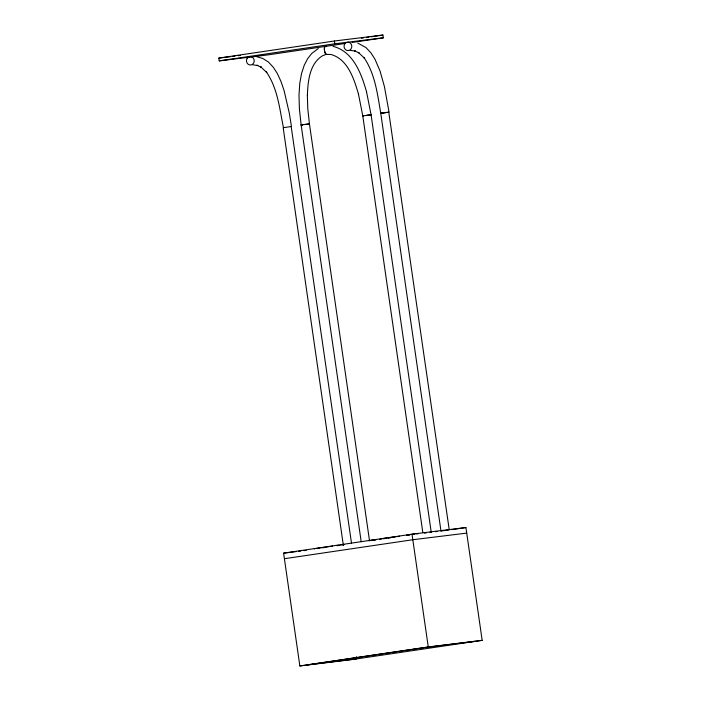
<?xml version="1.0" encoding="UTF-8"?>
<svg xmlns="http://www.w3.org/2000/svg" width="701" height="701" viewBox="0 0 701 701"><rect width="100%" height="100%" fill="white"/><g stroke="black" fill="none" stroke-linecap="round" stroke-linejoin="round"><path stroke-width="1.05" d="M307.362 95.362C307.967 81.465 309.369 63.809 322.53 55.765L325.229 54.757M318.324 48.5L311.682 53.513L307.686 58.604L304.26 65.202L301.57 73.412L299.765 83.349L298.994 95.222L299.406 109.041L301.141 124.988L309.439 123.867L307.757 108.427L307.362 95.301M314.258 548.865L314.521 548.901M366.544 91.866L371.066 114.692L362.794 115.945L422.834 532.646M381.607 113.194L382.387 113.089L380.766 113.29L383.298 112.896M398.895 536.44L399.64 536.3L396.521 536.659M256.513 56.632L262.77 58.446L268.43 62.047L273.381 67.357L277.324 73.5L280.873 81.193L284.028 90.368L289.285 113.045L291.458 126.487L283.178 127.713L343.376 545.501M291.187 126.583L351.516 543.231M309.439 123.875L304.733 124.506M371.083 114.762L370.259 114.894L371.074 114.754L431.281 532.55M381.055 113.299L389.055 112.107L384.411 86.565L380.091 71.169L374.921 59.077L370.969 52.925L366.027 47.615L357.773 43.059M435.663 531.726L437.047 531.454L436.188 531.542M342.684 544.861L344.095 544.624M371.53 540.261L369.05 540.69L372.17 540.331M302.736 124.804L301.15 125.058L361.199 541.759M441.253 531.025L444.548 530.526M406.571 535.222L410.024 534.697M417.218 533.741L418.541 533.514L416.219 533.812M316.449 548.506L320.068 547.954M372.406 540.129L376.621 539.49M337.26 545.693L339.328 545.387M383.307 112.984L387.443 112.3M392.893 537.378L394.549 537.124M345.514 43.427L267.747 54.923L219.229 60.882L218.826 58.095L334.395 41.008L382.912 35.05L383.316 37.836L351.99 42.463M361.313 38.24L363.469 37.924M366.711 37.442L368.875 37.127M371.031 36.803L382.912 35.05M219.229 60.882L334.798 43.795L383.316 37.836M283.598 553.15L412.013 534.162L465.92 527.538L482.174 640.346L353.76 659.326L299.853 665.95L283.598 553.15L296.541 551.556M321.093 547.796L324.738 547.253M388.407 538.035L391.237 537.623M451.891 529.614L465.92 527.538M284.404 558.715L412.81 539.735L466.717 533.111M299.853 665.95L428.267 646.97L482.174 640.346M325.728 547.113L328.69 546.684M413.02 534.372L414.606 534.136M366.369 115.402L371.066 114.692M382.22 538.666L395.776 536.756M411.61 534.46L414.817 534.004M383.473 538.754L386.47 538.324M379.548 539.314L381.51 539.034M330.679 546.394L332.668 546.114M424.464 533.146L426.374 532.874M322.889 547.779L324.756 547.516M445.643 530.368L449.253 529.877L388.766 112.125M409.805 534.828L407.272 535.178M429.967 532.374L431.65 532.138M336.41 545.588L338.574 545.29M373.922 540.094L375.946 539.814M301.141 124.988L301.965 124.883M369.488 540.576L309.448 123.937L308.633 124.051M340.502 545.028L343.84 544.598M317.01 548.585L318.701 548.357M363.635 115.849L362.794 115.954L358.448 93.995M302 124.962L301.158 125.067M308.606 124.042L309.448 123.937M218.826 58.095L230.69 56.641M232.846 56.378L235.001 56.106M238.235 55.712L240.39 55.449M298.696 551.293L300.852 551.03M304.085 550.627L306.241 550.364M474.884 641.371L425.288 647.461L307.152 664.925L356.739 658.835L356.432 656.662M283.467 127.696C279.629 109.251 277.736 88.142 266.301 71.923L266.827 72.571L260.728 66.832L261.534 67.357L256.899 65.254L257.854 65.526L252.702 64.816M350.298 50.384L355.451 51.103L354.487 50.822L359.131 52.925L358.316 52.409L364.424 58.139L363.898 57.491C375.149 73.815 377.488 94.267 380.774 113.334L440.973 531.078M333.019 46.345C353.269 51.357 361.523 73.956 366.562 91.927M358.465 94.057C354.049 79.143 348.038 59.348 331.03 54.485L326.885 54.424A4.224 1.621 78.4 0 1 324.318 49.394A4.224 1.621 78.4 0 1 326.202 46.59M412.013 534.162L428.267 646.97M334.395 41.008L334.798 43.795M347.363 42.2A4.224 3.891 86.5 0 1 351.657 47.624A4.224 3.891 86.5 0 1 345.339 49.499A4.224 3.891 86.5 0 1 346.382 42.489M326.894 54.284A4.224 1.63 84.8 0 1 324.537 51.024A4.224 1.63 84.8 0 1 325.676 46.073M326.114 46.17A4.224 1.63 84.8 0 1 326.543 46.538M247.208 58.253A4.224 3.891 86.5 0 0 249.88 64.991A4.224 3.891 86.5 0 0 253.911 59.173A4.224 3.891 86.5 0 0 247.208 58.253"/></g></svg>
